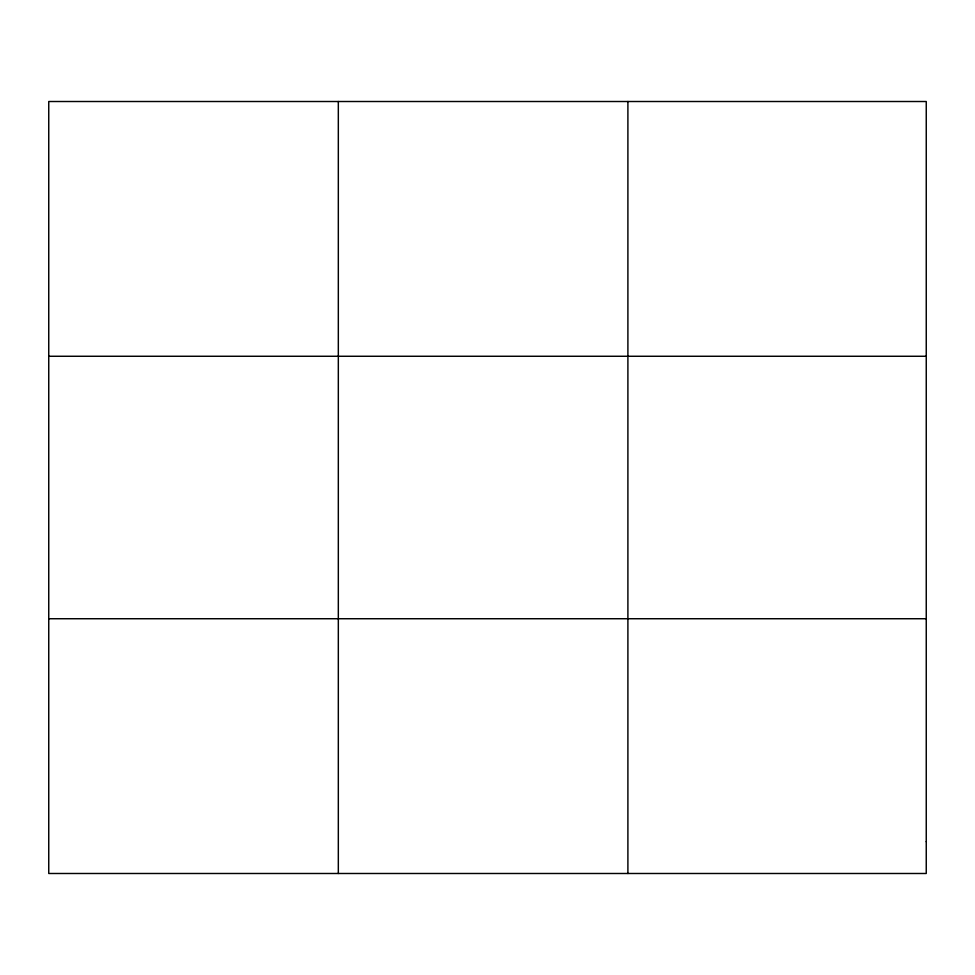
<?xml version="1.0" encoding="UTF-8"?>
<svg xmlns="http://www.w3.org/2000/svg" width="975" height="975" viewBox="0 0 975 975"><rect width="100%" height="100%" fill="white"/><g stroke="black" fill="none" stroke-linecap="round" stroke-linejoin="round"><path stroke-width="1.46" d="M338.325 873.49L338.325 101.51M627.9 873.49L627.9 101.51M48.75 356.265L926.25 356.265M48.75 618.735L926.25 618.735M926.25 841.644L926.25 873.49L48.75 873.49L48.75 101.51L926.25 101.51L926.25 841.644"/></g></svg>
